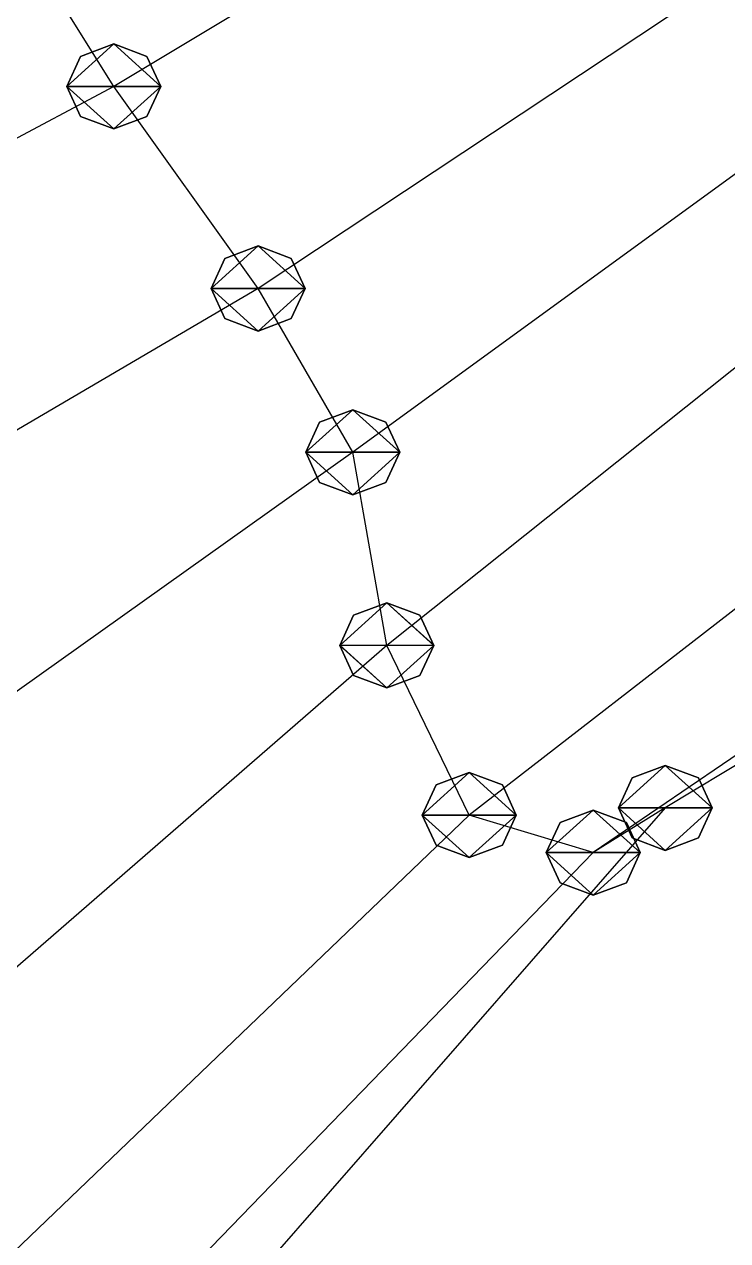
# Model space of a CAD drawing. Header units: metres. Extents: x -74 to 76, y -49 to 49.
# Drawn here: x -33.84 to -18.86, y -27.92 to -2.01 of the extents above; entities that cross this region are included whole.
import ezdxf

# ---------------------------------------------------------------- set-up
doc = ezdxf.new("R2010")
doc.units = ezdxf.units.M

msp = doc.modelspace()

# ---------------------------------------------------------------- linework, layer by layer
for p, q in [((-20.14716, 3.7470703, -203.19261), (-31.932705, -3.3358002, -206.95528)), ((-31.932705, -3.3358002, -206.95528), (-34.99714, 1.5892906, -204.50728)), ((-17.577444, -0.1554985, -204.3168), (-28.858912, -7.640682, -209.00302)), ((-31.932705, -2.4300647, -207.37912), (-32.639812, -2.6953485, -207.25497)), ((-31.932705, -2.4300647, -207.37912), (-32.639812, -2.6953485, -207.25497)), ((-31.932705, -2.4300647, -207.37912), (-32.639812, -2.6953485, -207.25497)), ((-31.932705, -2.4300647, -207.37912), (-32.639812, -2.6953485, -207.25497)), ((-31.225597, -2.6953485, -207.25497), (-31.932705, -2.4300647, -207.37912)), ((-31.225597, -2.6953485, -207.25497), (-31.932705, -2.4300647, -207.37912)), ((-31.225597, -2.6953485, -207.25497), (-31.932705, -2.4300647, -207.37912)), ((-31.225597, -2.6953485, -207.25497), (-31.932705, -2.4300647, -207.37912)), ((-32.639812, -2.6953485, -207.25497), (-32.932705, -3.3358002, -206.95528)), ((-32.639812, -2.6953485, -207.25497), (-32.932705, -3.3358002, -206.95528)), ((-32.639812, -2.6953485, -207.25497), (-32.932705, -3.3358002, -206.95528)), ((-32.639812, -2.6953485, -207.25497), (-32.932705, -3.3358002, -206.95528)), ((-30.932705, -3.3358002, -206.95528), (-31.225597, -2.6953485, -207.25497)), ((-30.932705, -3.3358002, -206.95528), (-31.225597, -2.6953485, -207.25497)), ((-30.932705, -3.3358002, -206.95528), (-31.225597, -2.6953485, -207.25497)), ((-30.932705, -3.3358002, -206.95528), (-31.225597, -2.6953485, -207.25497)), ((-31.932705, -3.3358002, -206.95528), (-45.494617, -10.579884, -211.99796)), ((-32.932705, -3.3358002, -206.95528), (-32.639812, -3.976252, -206.65558)), ((-32.932705, -3.3358002, -206.95528), (-32.639812, -3.976252, -206.65558)), ((-32.932705, -3.3358002, -206.95528), (-32.639812, -3.976252, -206.65558)), ((-32.932705, -3.3358002, -206.95528), (-32.639812, -3.976252, -206.65558)), ((-28.858912, -7.640682, -209.00302), (-31.932705, -3.3358002, -206.95528)), ((-31.225597, -3.9762518, -206.65558), (-30.932705, -3.3358002, -206.95528)), ((-31.225597, -3.9762518, -206.65558), (-30.932705, -3.3358002, -206.95528)), ((-31.225597, -3.9762518, -206.65558), (-30.932705, -3.3358002, -206.95528)), ((-31.225597, -3.9762518, -206.65558), (-30.932705, -3.3358002, -206.95528)), ((-16.246338, -3.4130707, -203.4925), (-26.844032, -11.130295, -209.82329)), ((-32.639812, -3.976252, -206.65558), (-31.932705, -4.2415357, -206.53143)), ((-32.639812, -3.976252, -206.65558), (-31.932705, -4.2415357, -206.53143)), ((-32.639812, -3.976252, -206.65558), (-31.932705, -4.2415357, -206.53143)), ((-32.639812, -3.976252, -206.65558), (-31.932705, -4.2415357, -206.53143)), ((-31.932705, -4.2415357, -206.53143), (-31.225597, -3.9762518, -206.65558)), ((-31.932705, -4.2415357, -206.53143), (-31.225597, -3.9762518, -206.65558)), ((-31.932705, -4.2415357, -206.53143), (-31.225597, -3.9762518, -206.65558)), ((-31.932705, -4.2415357, -206.53143), (-31.225597, -3.9762518, -206.65558)), ((-28.858912, -6.7349467, -209.42686), (-29.56602, -7.0002303, -209.30272)), ((-28.858912, -6.7349467, -209.42686), (-29.56602, -7.0002303, -209.30272)), ((-28.858912, -6.7349467, -209.42686), (-29.56602, -7.0002303, -209.30272)), ((-28.858912, -6.7349467, -209.42686), (-29.56602, -7.0002303, -209.30272)), ((-28.151804, -7.0002303, -209.30272), (-28.858912, -6.7349467, -209.42686)), ((-28.151804, -7.0002303, -209.30272), (-28.858912, -6.7349467, -209.42686)), ((-28.151804, -7.0002303, -209.30272), (-28.858912, -6.7349467, -209.42686)), ((-28.151804, -7.0002303, -209.30272), (-28.858912, -6.7349467, -209.42686)), ((-29.56602, -7.0002303, -209.30272), (-29.858912, -7.640682, -209.00302)), ((-29.56602, -7.0002303, -209.30272), (-29.858912, -7.640682, -209.00302)), ((-29.56602, -7.0002303, -209.30272), (-29.858912, -7.640682, -209.00302)), ((-29.56602, -7.0002303, -209.30272), (-29.858912, -7.640682, -209.00302)), ((-27.858912, -7.640682, -209.00302), (-28.151804, -7.0002303, -209.30272)), ((-27.858912, -7.640682, -209.00302), (-28.151804, -7.0002303, -209.30272)), ((-27.858912, -7.640682, -209.00302), (-28.151804, -7.0002303, -209.30272)), ((-27.858912, -7.640682, -209.00302), (-28.151804, -7.0002303, -209.30272)), ((-15.803612, -7.0167923, -204.0559), (-26.12131, -15.24155, -210.89903)), ((-28.858912, -7.640682, -209.00302), (-42.294357, -15.526211, -214.38313)), ((-29.858912, -7.640682, -209.00302), (-29.56602, -8.281134, -208.70332)), ((-29.858912, -7.640682, -209.00302), (-29.56602, -8.281134, -208.70332)), ((-29.858912, -7.640682, -209.00302), (-29.56602, -8.281134, -208.70332)), ((-29.858912, -7.640682, -209.00302), (-29.56602, -8.281134, -208.70332)), ((-26.844032, -11.130295, -209.82329), (-28.858912, -7.640682, -209.00302)), ((-28.151804, -8.281134, -208.70332), (-27.858912, -7.640682, -209.00302)), ((-28.151804, -8.281134, -208.70332), (-27.858912, -7.640682, -209.00302)), ((-28.151804, -8.281134, -208.70332), (-27.858912, -7.640682, -209.00302)), ((-28.151804, -8.281134, -208.70332), (-27.858912, -7.640682, -209.00302)), ((-29.56602, -8.281134, -208.70332), (-28.858912, -8.546418, -208.57918)), ((-29.56602, -8.281134, -208.70332), (-28.858912, -8.546418, -208.57918)), ((-29.56602, -8.281134, -208.70332), (-28.858912, -8.546418, -208.57918)), ((-29.56602, -8.281134, -208.70332), (-28.858912, -8.546418, -208.57918)), ((-28.858912, -8.546418, -208.57918), (-28.151804, -8.281134, -208.70332)), ((-28.858912, -8.546418, -208.57918), (-28.151804, -8.281134, -208.70332)), ((-28.858912, -8.546418, -208.57918), (-28.151804, -8.281134, -208.70332)), ((-28.858912, -8.546418, -208.57918), (-28.151804, -8.281134, -208.70332)), ((-26.844032, -10.22456, -210.24713), (-27.55114, -10.489843, -210.12299)), ((-26.844032, -10.22456, -210.24713), (-27.55114, -10.489843, -210.12299)), ((-26.844032, -10.22456, -210.24713), (-27.55114, -10.489843, -210.12299)), ((-26.844032, -10.22456, -210.24713), (-27.55114, -10.489843, -210.12299)), ((-26.136925, -10.489843, -210.12299), (-26.844032, -10.22456, -210.24713)), ((-26.136925, -10.489843, -210.12299), (-26.844032, -10.22456, -210.24713)), ((-26.136925, -10.489843, -210.12299), (-26.844032, -10.22456, -210.24713)), ((-26.136925, -10.489843, -210.12299), (-26.844032, -10.22456, -210.24713)), ((-13.334621, -10.300316, -205.83632), (-24.364262, -18.856197, -212.24243)), ((-27.55114, -10.489843, -210.12299), (-27.844032, -11.130295, -209.82329)), ((-27.55114, -10.489843, -210.12299), (-27.844032, -11.130295, -209.82329)), ((-27.55114, -10.489843, -210.12299), (-27.844032, -11.130295, -209.82329)), ((-27.55114, -10.489843, -210.12299), (-27.844032, -11.130295, -209.82329)), ((-25.844032, -11.130295, -209.82329), (-26.136925, -10.489843, -210.12299)), ((-25.844032, -11.130295, -209.82329), (-26.136925, -10.489843, -210.12299)), ((-25.844032, -11.130295, -209.82329), (-26.136925, -10.489843, -210.12299)), ((-25.844032, -11.130295, -209.82329), (-26.136925, -10.489843, -210.12299)), ((-7.2117844, -10.838261, -209.23897), (-20.189331, -18.704195, -213.88322)), ((-26.844032, -11.130295, -209.82329), (-39.561802, -20.1782, -216.32523)), ((-27.844032, -11.130295, -209.82329), (-27.55114, -11.770746, -209.52359)), ((-27.844032, -11.130295, -209.82329), (-27.55114, -11.770746, -209.52359)), ((-27.844032, -11.130295, -209.82329), (-27.55114, -11.770746, -209.52359)), ((-27.844032, -11.130295, -209.82329), (-27.55114, -11.770746, -209.52359)), ((-26.12131, -15.24155, -210.89903), (-26.844032, -11.130295, -209.82329)), ((-26.136925, -11.770746, -209.52359), (-25.844032, -11.130295, -209.82329)), ((-26.136925, -11.770746, -209.52359), (-25.844032, -11.130295, -209.82329)), ((-26.136925, -11.770746, -209.52359), (-25.844032, -11.130295, -209.82329)), ((-26.136925, -11.770746, -209.52359), (-25.844032, -11.130295, -209.82329)), ((-9.43961, -11.270428, -207.75362), (-21.72307, -19.657135, -213.2589)), ((-27.55114, -11.770746, -209.52359), (-26.844032, -12.036031, -209.39944)), ((-27.55114, -11.770746, -209.52359), (-26.844032, -12.036031, -209.39944)), ((-27.55114, -11.770746, -209.52359), (-26.844032, -12.036031, -209.39944)), ((-27.55114, -11.770746, -209.52359), (-26.844032, -12.036031, -209.39944)), ((-26.844032, -12.036031, -209.39944), (-26.136925, -11.770746, -209.52359)), ((-26.844032, -12.036031, -209.39944), (-26.136925, -11.770746, -209.52359)), ((-26.844032, -12.036031, -209.39944), (-26.136925, -11.770746, -209.52359)), ((-26.844032, -12.036031, -209.39944), (-26.136925, -11.770746, -209.52359)), ((-26.12131, -14.335815, -211.32288), (-26.828417, -14.601099, -211.19873)), ((-26.12131, -14.335815, -211.32288), (-26.828417, -14.601099, -211.19873)), ((-26.12131, -14.335815, -211.32288), (-26.828417, -14.601099, -211.19873)), ((-26.12131, -14.335815, -211.32288), (-26.828417, -14.601099, -211.19873)), ((-25.414202, -14.601099, -211.19873), (-26.12131, -14.335815, -211.32288)), ((-25.414202, -14.601099, -211.19873), (-26.12131, -14.335815, -211.32288)), ((-25.414202, -14.601099, -211.19873), (-26.12131, -14.335815, -211.32288)), ((-25.414202, -14.601099, -211.19873), (-26.12131, -14.335815, -211.32288)), ((-26.828417, -14.601099, -211.19873), (-27.12131, -15.24155, -210.89903)), ((-26.828417, -14.601099, -211.19873), (-27.12131, -15.24155, -210.89903)), ((-26.828417, -14.601099, -211.19873), (-27.12131, -15.24155, -210.89903)), ((-26.828417, -14.601099, -211.19873), (-27.12131, -15.24155, -210.89903)), ((-25.12131, -15.24155, -210.89903), (-25.414202, -14.601099, -211.19873)), ((-25.12131, -15.24155, -210.89903), (-25.414202, -14.601099, -211.19873)), ((-25.12131, -15.24155, -210.89903), (-25.414202, -14.601099, -211.19873)), ((-25.12131, -15.24155, -210.89903), (-25.414202, -14.601099, -211.19873)), ((-26.12131, -15.24155, -210.89903), (-37.694557, -25.308723, -218.1337)), ((-27.12131, -15.24155, -210.89903), (-26.828417, -15.882002, -210.59933)), ((-27.12131, -15.24155, -210.89903), (-26.828417, -15.882002, -210.59933)), ((-27.12131, -15.24155, -210.89903), (-26.828417, -15.882002, -210.59933)), ((-27.12131, -15.24155, -210.89903), (-26.828417, -15.882002, -210.59933)), ((-24.364262, -18.856197, -212.24243), (-26.12131, -15.24155, -210.89903)), ((-25.414202, -15.882002, -210.59933), (-25.12131, -15.24155, -210.89903)), ((-25.414202, -15.882002, -210.59933), (-25.12131, -15.24155, -210.89903)), ((-25.414202, -15.882002, -210.59933), (-25.12131, -15.24155, -210.89903)), ((-25.414202, -15.882002, -210.59933), (-25.12131, -15.24155, -210.89903)), ((-26.828417, -15.882002, -210.59933), (-26.12131, -16.147285, -210.47519)), ((-26.828417, -15.882002, -210.59933), (-26.12131, -16.147285, -210.47519)), ((-26.828417, -15.882002, -210.59933), (-26.12131, -16.147285, -210.47519)), ((-26.828417, -15.882002, -210.59933), (-26.12131, -16.147285, -210.47519)), ((-26.12131, -16.147285, -210.47519), (-25.414202, -15.882002, -210.59933)), ((-26.12131, -16.147285, -210.47519), (-25.414202, -15.882002, -210.59933)), ((-26.12131, -16.147285, -210.47519), (-25.414202, -15.882002, -210.59933)), ((-26.12131, -16.147285, -210.47519), (-25.414202, -15.882002, -210.59933)), ((-20.189331, -17.79846, -214.30707), (-20.896439, -18.063744, -214.18292)), ((-20.189331, -17.79846, -214.30707), (-20.896439, -18.063744, -214.18292)), ((-20.189331, -17.79846, -214.30707), (-20.896439, -18.063744, -214.18292)), ((-19.482224, -18.063744, -214.18292), (-20.189331, -17.79846, -214.30707)), ((-19.482224, -18.063744, -214.18292), (-20.189331, -17.79846, -214.30707)), ((-19.482224, -18.063744, -214.18292), (-20.189331, -17.79846, -214.30707)), ((-24.364262, -17.950462, -212.66628), (-25.07137, -18.215746, -212.54213)), ((-24.364262, -17.950462, -212.66628), (-25.07137, -18.215746, -212.54213)), ((-24.364262, -17.950462, -212.66628), (-25.07137, -18.215746, -212.54213)), ((-24.364262, -17.950462, -212.66628), (-25.07137, -18.215746, -212.54213)), ((-23.657154, -18.215746, -212.54213), (-24.364262, -17.950462, -212.66628)), ((-23.657154, -18.215746, -212.54213), (-24.364262, -17.950462, -212.66628)), ((-23.657154, -18.215746, -212.54213), (-24.364262, -17.950462, -212.66628)), ((-23.657154, -18.215746, -212.54213), (-24.364262, -17.950462, -212.66628)), ((-20.896439, -18.063744, -214.18292), (-21.189331, -18.704195, -213.88322)), ((-20.896439, -18.063744, -214.18292), (-21.189331, -18.704195, -213.88322)), ((-20.896439, -18.063744, -214.18292), (-21.189331, -18.704195, -213.88322)), ((-19.189331, -18.704195, -213.88322), (-19.482224, -18.063744, -214.18292)), ((-19.189331, -18.704195, -213.88322), (-19.482224, -18.063744, -214.18292)), ((-19.189331, -18.704195, -213.88322), (-19.482224, -18.063744, -214.18292)), ((-25.07137, -18.215746, -212.54213), (-25.364262, -18.856197, -212.24243)), ((-25.07137, -18.215746, -212.54213), (-25.364262, -18.856197, -212.24243)), ((-25.07137, -18.215746, -212.54213), (-25.364262, -18.856197, -212.24243)), ((-25.07137, -18.215746, -212.54213), (-25.364262, -18.856197, -212.24243)), ((-23.364262, -18.856197, -212.24243), (-23.657154, -18.215746, -212.54213)), ((-23.364262, -18.856197, -212.24243), (-23.657154, -18.215746, -212.54213)), ((-23.364262, -18.856197, -212.24243), (-23.657154, -18.215746, -212.54213)), ((-23.364262, -18.856197, -212.24243), (-23.657154, -18.215746, -212.54213)), ((-24.364262, -18.856197, -212.24243), (-35.64934, -29.684515, -219.69254)), ((-20.189331, -18.704195, -213.88322), (-32.283142, -32.541218, -220.6692)), ((-25.364262, -18.856197, -212.24243), (-25.07137, -19.496649, -211.94273)), ((-25.364262, -18.856197, -212.24243), (-25.07137, -19.496649, -211.94273)), ((-25.364262, -18.856197, -212.24243), (-25.07137, -19.496649, -211.94273)), ((-25.364262, -18.856197, -212.24243), (-25.07137, -19.496649, -211.94273)), ((-21.72307, -19.657135, -213.2589), (-24.364262, -18.856197, -212.24243)), ((-23.657154, -19.496649, -211.94273), (-23.364262, -18.856197, -212.24243)), ((-23.657154, -19.496649, -211.94273), (-23.364262, -18.856197, -212.24243)), ((-23.657154, -19.496649, -211.94273), (-23.364262, -18.856197, -212.24243)), ((-23.657154, -19.496649, -211.94273), (-23.364262, -18.856197, -212.24243)), ((-21.72307, -18.7514, -213.68274), (-22.430178, -19.016684, -213.5586)), ((-21.72307, -18.7514, -213.68274), (-22.430178, -19.016684, -213.5586)), ((-21.72307, -18.7514, -213.68274), (-22.430178, -19.016684, -213.5586)), ((-21.72307, -18.7514, -213.68274), (-22.430178, -19.016684, -213.5586)), ((-20.189331, -18.704195, -213.88322), (-21.72307, -19.657135, -213.2589)), ((-21.015963, -19.016684, -213.5586), (-21.72307, -18.7514, -213.68274)), ((-21.015963, -19.016684, -213.5586), (-21.72307, -18.7514, -213.68274)), ((-21.015963, -19.016684, -213.5586), (-21.72307, -18.7514, -213.68274)), ((-21.015963, -19.016684, -213.5586), (-21.72307, -18.7514, -213.68274)), ((-21.189331, -18.704195, -213.88322), (-20.896439, -19.344646, -213.58353)), ((-21.189331, -18.704195, -213.88322), (-20.896439, -19.344646, -213.58353)), ((-21.189331, -18.704195, -213.88322), (-20.896439, -19.344646, -213.58353)), ((-19.482224, -19.344646, -213.58353), (-19.189331, -18.704195, -213.88322)), ((-19.482224, -19.344646, -213.58353), (-19.189331, -18.704195, -213.88322)), ((-19.482224, -19.344646, -213.58353), (-19.189331, -18.704195, -213.88322)), ((-22.430178, -19.016684, -213.5586), (-22.72307, -19.657135, -213.2589)), ((-22.430178, -19.016684, -213.5586), (-22.72307, -19.657135, -213.2589)), ((-22.430178, -19.016684, -213.5586), (-22.72307, -19.657135, -213.2589)), ((-22.430178, -19.016684, -213.5586), (-22.72307, -19.657135, -213.2589)), ((-20.72307, -19.657135, -213.2589), (-21.015963, -19.016684, -213.5586)), ((-20.72307, -19.657135, -213.2589), (-21.015963, -19.016684, -213.5586)), ((-20.72307, -19.657135, -213.2589), (-21.015963, -19.016684, -213.5586)), ((-20.72307, -19.657135, -213.2589), (-21.015963, -19.016684, -213.5586)), ((-20.896439, -19.344646, -213.58353), (-20.189331, -19.60993, -213.45938)), ((-20.896439, -19.344646, -213.58353), (-20.189331, -19.60993, -213.45938)), ((-20.896439, -19.344646, -213.58353), (-20.189331, -19.60993, -213.45938)), ((-20.189331, -19.60993, -213.45938), (-19.482224, -19.344646, -213.58353)), ((-20.189331, -19.60993, -213.45938), (-19.482224, -19.344646, -213.58353)), ((-20.189331, -19.60993, -213.45938), (-19.482224, -19.344646, -213.58353)), ((-21.72307, -19.657135, -213.2589), (-33.554573, -31.873549, -220.49014)), ((-25.07137, -19.496649, -211.94273), (-24.364262, -19.761932, -211.81859)), ((-25.07137, -19.496649, -211.94273), (-24.364262, -19.761932, -211.81859)), ((-25.07137, -19.496649, -211.94273), (-24.364262, -19.761932, -211.81859)), ((-25.07137, -19.496649, -211.94273), (-24.364262, -19.761932, -211.81859)), ((-24.364262, -19.761932, -211.81859), (-23.657154, -19.496649, -211.94273)), ((-24.364262, -19.761932, -211.81859), (-23.657154, -19.496649, -211.94273)), ((-24.364262, -19.761932, -211.81859), (-23.657154, -19.496649, -211.94273)), ((-24.364262, -19.761932, -211.81859), (-23.657154, -19.496649, -211.94273)), ((-22.72307, -19.657135, -213.2589), (-22.430178, -20.297586, -212.9592)), ((-22.72307, -19.657135, -213.2589), (-22.430178, -20.297586, -212.9592)), ((-22.72307, -19.657135, -213.2589), (-22.430178, -20.297586, -212.9592)), ((-22.72307, -19.657135, -213.2589), (-22.430178, -20.297586, -212.9592)), ((-21.015963, -20.297586, -212.9592), (-20.72307, -19.657135, -213.2589)), ((-21.015963, -20.297586, -212.9592), (-20.72307, -19.657135, -213.2589)), ((-21.015963, -20.297586, -212.9592), (-20.72307, -19.657135, -213.2589)), ((-21.015963, -20.297586, -212.9592), (-20.72307, -19.657135, -213.2589)), ((-22.430178, -20.297586, -212.9592), (-21.72307, -20.56287, -212.83505)), ((-22.430178, -20.297586, -212.9592), (-21.72307, -20.56287, -212.83505)), ((-22.430178, -20.297586, -212.9592), (-21.72307, -20.56287, -212.83505)), ((-22.430178, -20.297586, -212.9592), (-21.72307, -20.56287, -212.83505)), ((-21.72307, -20.56287, -212.83505), (-21.015963, -20.297586, -212.9592)), ((-21.72307, -20.56287, -212.83505), (-21.015963, -20.297586, -212.9592)), ((-21.72307, -20.56287, -212.83505), (-21.015963, -20.297586, -212.9592)), ((-21.72307, -20.56287, -212.83505), (-21.015963, -20.297586, -212.9592))]:
    msp.add_line(p, q)
for points in [[(-32.932705, -3.3358002, -206.95528), (-32.639812, -2.6953485, -207.25497), (-31.932705, -2.4300647, -207.37912), (-31.932606, -2.4299648, -207.37901)], [(-32.932705, -3.3358002, -206.95528), (-32.639812, -2.6953485, -207.25497), (-31.932705, -2.4300647, -207.37912), (-31.932606, -2.4299648, -207.37901)], [(-32.932705, -3.3358002, -206.95528), (-32.639812, -2.6953485, -207.25497), (-31.932705, -2.4300647, -207.37912), (-31.932606, -2.4299648, -207.37901)], [(-32.932705, -3.3358002, -206.95528), (-32.639812, -2.6953485, -207.25497), (-31.932705, -2.4300647, -207.37912), (-31.932606, -2.4299648, -207.37901)], [(-32.932705, -3.3358002, -206.95528), (-31.932705, -2.4300647, -207.37912), (-30.932705, -3.3358002, -206.95528), (-30.932606, -3.3357003, -206.95517)], [(-32.932705, -3.3358002, -206.95528), (-31.932705, -2.4300647, -207.37912), (-30.932705, -3.3358002, -206.95528), (-30.932606, -3.3357003, -206.95517)], [(-32.932705, -3.3358002, -206.95528), (-31.932705, -2.4300647, -207.37912), (-30.932705, -3.3358002, -206.95528), (-30.932606, -3.3357003, -206.95517)], [(-32.932705, -3.3358002, -206.95528), (-31.932705, -2.4300647, -207.37912), (-30.932705, -3.3358002, -206.95528), (-30.932606, -3.3357003, -206.95517)], [(-31.932705, -2.4300647, -207.37912), (-31.225597, -2.6953485, -207.25497), (-30.932705, -3.3358002, -206.95528), (-30.932606, -3.3357003, -206.95517)], [(-31.932705, -2.4300647, -207.37912), (-31.225597, -2.6953485, -207.25497), (-30.932705, -3.3358002, -206.95528), (-30.932606, -3.3357003, -206.95517)], [(-31.932705, -2.4300647, -207.37912), (-31.225597, -2.6953485, -207.25497), (-30.932705, -3.3358002, -206.95528), (-30.932606, -3.3357003, -206.95517)], [(-31.932705, -2.4300647, -207.37912), (-31.225597, -2.6953485, -207.25497), (-30.932705, -3.3358002, -206.95528), (-30.932606, -3.3357003, -206.95517)], [(-31.932705, -4.2415357, -206.53143), (-32.639812, -3.976252, -206.65558), (-32.932705, -3.3358002, -206.95528), (-32.932606, -3.3357003, -206.95517)], [(-30.932705, -3.3358002, -206.95528), (-31.932705, -4.2415357, -206.53143), (-32.932705, -3.3358002, -206.95528), (-32.932606, -3.3357003, -206.95517)], [(-31.932705, -4.2415357, -206.53143), (-32.639812, -3.976252, -206.65558), (-32.932705, -3.3358002, -206.95528), (-32.932606, -3.3357003, -206.95517)], [(-30.932705, -3.3358002, -206.95528), (-31.932705, -4.2415357, -206.53143), (-32.932705, -3.3358002, -206.95528), (-32.932606, -3.3357003, -206.95517)], [(-31.932705, -4.2415357, -206.53143), (-32.639812, -3.976252, -206.65558), (-32.932705, -3.3358002, -206.95528), (-32.932606, -3.3357003, -206.95517)], [(-30.932705, -3.3358002, -206.95528), (-31.932705, -4.2415357, -206.53143), (-32.932705, -3.3358002, -206.95528), (-32.932606, -3.3357003, -206.95517)], [(-31.932705, -4.2415357, -206.53143), (-32.639812, -3.976252, -206.65558), (-32.932705, -3.3358002, -206.95528), (-32.932606, -3.3357003, -206.95517)], [(-30.932705, -3.3358002, -206.95528), (-31.932705, -4.2415357, -206.53143), (-32.932705, -3.3358002, -206.95528), (-32.932606, -3.3357003, -206.95517)], [(-30.932705, -3.3358002, -206.95528), (-31.225597, -3.9762518, -206.65558), (-31.932705, -4.2415357, -206.53143), (-31.932606, -4.2414355, -206.53133)], [(-30.932705, -3.3358002, -206.95528), (-31.225597, -3.9762518, -206.65558), (-31.932705, -4.2415357, -206.53143), (-31.932606, -4.2414355, -206.53133)], [(-30.932705, -3.3358002, -206.95528), (-31.225597, -3.9762518, -206.65558), (-31.932705, -4.2415357, -206.53143), (-31.932606, -4.2414355, -206.53133)], [(-30.932705, -3.3358002, -206.95528), (-31.225597, -3.9762518, -206.65558), (-31.932705, -4.2415357, -206.53143), (-31.932606, -4.2414355, -206.53133)], [(-29.858912, -7.640682, -209.00302), (-29.56602, -7.0002303, -209.30272), (-28.858912, -6.7349467, -209.42686), (-28.858812, -6.7348466, -209.42676)], [(-29.858912, -7.640682, -209.00302), (-29.56602, -7.0002303, -209.30272), (-28.858912, -6.7349467, -209.42686), (-28.858812, -6.7348466, -209.42676)], [(-29.858912, -7.640682, -209.00302), (-29.56602, -7.0002303, -209.30272), (-28.858912, -6.7349467, -209.42686), (-28.858812, -6.7348466, -209.42676)], [(-29.858912, -7.640682, -209.00302), (-29.56602, -7.0002303, -209.30272), (-28.858912, -6.7349467, -209.42686), (-28.858812, -6.7348466, -209.42676)], [(-29.858912, -7.640682, -209.00302), (-28.858912, -6.7349467, -209.42686), (-27.858912, -7.640682, -209.00302), (-27.858812, -7.640582, -209.00291)], [(-29.858912, -7.640682, -209.00302), (-28.858912, -6.7349467, -209.42686), (-27.858912, -7.640682, -209.00302), (-27.858812, -7.640582, -209.00291)], [(-29.858912, -7.640682, -209.00302), (-28.858912, -6.7349467, -209.42686), (-27.858912, -7.640682, -209.00302), (-27.858812, -7.640582, -209.00291)], [(-29.858912, -7.640682, -209.00302), (-28.858912, -6.7349467, -209.42686), (-27.858912, -7.640682, -209.00302), (-27.858812, -7.640582, -209.00291)], [(-28.858912, -6.7349467, -209.42686), (-28.151804, -7.0002303, -209.30272), (-27.858912, -7.640682, -209.00302), (-27.858812, -7.640582, -209.00291)], [(-28.858912, -6.7349467, -209.42686), (-28.151804, -7.0002303, -209.30272), (-27.858912, -7.640682, -209.00302), (-27.858812, -7.640582, -209.00291)], [(-28.858912, -6.7349467, -209.42686), (-28.151804, -7.0002303, -209.30272), (-27.858912, -7.640682, -209.00302), (-27.858812, -7.640582, -209.00291)], [(-28.858912, -6.7349467, -209.42686), (-28.151804, -7.0002303, -209.30272), (-27.858912, -7.640682, -209.00302), (-27.858812, -7.640582, -209.00291)], [(-28.858912, -8.546418, -208.57918), (-29.56602, -8.281134, -208.70332), (-29.858912, -7.640682, -209.00302), (-29.858812, -7.640582, -209.00291)], [(-27.858912, -7.640682, -209.00302), (-28.858912, -8.546418, -208.57918), (-29.858912, -7.640682, -209.00302), (-29.858812, -7.640582, -209.00291)], [(-28.858912, -8.546418, -208.57918), (-29.56602, -8.281134, -208.70332), (-29.858912, -7.640682, -209.00302), (-29.858812, -7.640582, -209.00291)], [(-27.858912, -7.640682, -209.00302), (-28.858912, -8.546418, -208.57918), (-29.858912, -7.640682, -209.00302), (-29.858812, -7.640582, -209.00291)], [(-28.858912, -8.546418, -208.57918), (-29.56602, -8.281134, -208.70332), (-29.858912, -7.640682, -209.00302), (-29.858812, -7.640582, -209.00291)], [(-27.858912, -7.640682, -209.00302), (-28.858912, -8.546418, -208.57918), (-29.858912, -7.640682, -209.00302), (-29.858812, -7.640582, -209.00291)], [(-28.858912, -8.546418, -208.57918), (-29.56602, -8.281134, -208.70332), (-29.858912, -7.640682, -209.00302), (-29.858812, -7.640582, -209.00291)], [(-27.858912, -7.640682, -209.00302), (-28.858912, -8.546418, -208.57918), (-29.858912, -7.640682, -209.00302), (-29.858812, -7.640582, -209.00291)], [(-27.858912, -7.640682, -209.00302), (-28.151804, -8.281134, -208.70332), (-28.858912, -8.546418, -208.57918), (-28.858812, -8.546318, -208.57907)], [(-27.858912, -7.640682, -209.00302), (-28.151804, -8.281134, -208.70332), (-28.858912, -8.546418, -208.57918), (-28.858812, -8.546318, -208.57907)], [(-27.858912, -7.640682, -209.00302), (-28.151804, -8.281134, -208.70332), (-28.858912, -8.546418, -208.57918), (-28.858812, -8.546318, -208.57907)], [(-27.858912, -7.640682, -209.00302), (-28.151804, -8.281134, -208.70332), (-28.858912, -8.546418, -208.57918), (-28.858812, -8.546318, -208.57907)], [(-27.844032, -11.130295, -209.82329), (-27.55114, -10.489843, -210.12299), (-26.844032, -10.22456, -210.24713), (-26.843933, -10.22446, -210.24702)], [(-27.844032, -11.130295, -209.82329), (-27.55114, -10.489843, -210.12299), (-26.844032, -10.22456, -210.24713), (-26.843933, -10.22446, -210.24702)], [(-27.844032, -11.130295, -209.82329), (-27.55114, -10.489843, -210.12299), (-26.844032, -10.22456, -210.24713), (-26.843933, -10.22446, -210.24702)], [(-27.844032, -11.130295, -209.82329), (-27.55114, -10.489843, -210.12299), (-26.844032, -10.22456, -210.24713), (-26.843933, -10.22446, -210.24702)], [(-27.844032, -11.130295, -209.82329), (-26.844032, -10.22456, -210.24713), (-25.844032, -11.130295, -209.82329), (-25.843933, -11.130195, -209.82318)], [(-27.844032, -11.130295, -209.82329), (-26.844032, -10.22456, -210.24713), (-25.844032, -11.130295, -209.82329), (-25.843933, -11.130195, -209.82318)], [(-27.844032, -11.130295, -209.82329), (-26.844032, -10.22456, -210.24713), (-25.844032, -11.130295, -209.82329), (-25.843933, -11.130195, -209.82318)], [(-27.844032, -11.130295, -209.82329), (-26.844032, -10.22456, -210.24713), (-25.844032, -11.130295, -209.82329), (-25.843933, -11.130195, -209.82318)], [(-26.844032, -10.22456, -210.24713), (-26.136925, -10.489843, -210.12299), (-25.844032, -11.130295, -209.82329), (-25.843933, -11.130195, -209.82318)], [(-26.844032, -10.22456, -210.24713), (-26.136925, -10.489843, -210.12299), (-25.844032, -11.130295, -209.82329), (-25.843933, -11.130195, -209.82318)], [(-26.844032, -10.22456, -210.24713), (-26.136925, -10.489843, -210.12299), (-25.844032, -11.130295, -209.82329), (-25.843933, -11.130195, -209.82318)], [(-26.844032, -10.22456, -210.24713), (-26.136925, -10.489843, -210.12299), (-25.844032, -11.130295, -209.82329), (-25.843933, -11.130195, -209.82318)], [(-26.844032, -12.036031, -209.39944), (-27.55114, -11.770746, -209.52359), (-27.844032, -11.130295, -209.82329), (-27.843933, -11.130195, -209.82318)], [(-25.844032, -11.130295, -209.82329), (-26.844032, -12.036031, -209.39944), (-27.844032, -11.130295, -209.82329), (-27.843933, -11.130195, -209.82318)], [(-26.844032, -12.036031, -209.39944), (-27.55114, -11.770746, -209.52359), (-27.844032, -11.130295, -209.82329), (-27.843933, -11.130195, -209.82318)], [(-25.844032, -11.130295, -209.82329), (-26.844032, -12.036031, -209.39944), (-27.844032, -11.130295, -209.82329), (-27.843933, -11.130195, -209.82318)], [(-26.844032, -12.036031, -209.39944), (-27.55114, -11.770746, -209.52359), (-27.844032, -11.130295, -209.82329), (-27.843933, -11.130195, -209.82318)], [(-25.844032, -11.130295, -209.82329), (-26.844032, -12.036031, -209.39944), (-27.844032, -11.130295, -209.82329), (-27.843933, -11.130195, -209.82318)], [(-26.844032, -12.036031, -209.39944), (-27.55114, -11.770746, -209.52359), (-27.844032, -11.130295, -209.82329), (-27.843933, -11.130195, -209.82318)], [(-25.844032, -11.130295, -209.82329), (-26.844032, -12.036031, -209.39944), (-27.844032, -11.130295, -209.82329), (-27.843933, -11.130195, -209.82318)], [(-25.844032, -11.130295, -209.82329), (-26.136925, -11.770746, -209.52359), (-26.844032, -12.036031, -209.39944), (-26.843933, -12.035931, -209.39934)], [(-25.844032, -11.130295, -209.82329), (-26.136925, -11.770746, -209.52359), (-26.844032, -12.036031, -209.39944), (-26.843933, -12.035931, -209.39934)], [(-25.844032, -11.130295, -209.82329), (-26.136925, -11.770746, -209.52359), (-26.844032, -12.036031, -209.39944), (-26.843933, -12.035931, -209.39934)], [(-25.844032, -11.130295, -209.82329), (-26.136925, -11.770746, -209.52359), (-26.844032, -12.036031, -209.39944), (-26.843933, -12.035931, -209.39934)], [(-27.12131, -15.24155, -210.89903), (-26.828417, -14.601099, -211.19873), (-26.12131, -14.335815, -211.32288), (-26.12121, -14.335715, -211.32277)], [(-27.12131, -15.24155, -210.89903), (-26.828417, -14.601099, -211.19873), (-26.12131, -14.335815, -211.32288), (-26.12121, -14.335715, -211.32277)], [(-27.12131, -15.24155, -210.89903), (-26.828417, -14.601099, -211.19873), (-26.12131, -14.335815, -211.32288), (-26.12121, -14.335715, -211.32277)], [(-27.12131, -15.24155, -210.89903), (-26.828417, -14.601099, -211.19873), (-26.12131, -14.335815, -211.32288), (-26.12121, -14.335715, -211.32277)], [(-27.12131, -15.24155, -210.89903), (-26.12131, -14.335815, -211.32288), (-25.12131, -15.24155, -210.89903), (-25.12121, -15.24145, -210.89893)], [(-27.12131, -15.24155, -210.89903), (-26.12131, -14.335815, -211.32288), (-25.12131, -15.24155, -210.89903), (-25.12121, -15.24145, -210.89893)], [(-27.12131, -15.24155, -210.89903), (-26.12131, -14.335815, -211.32288), (-25.12131, -15.24155, -210.89903), (-25.12121, -15.24145, -210.89893)], [(-27.12131, -15.24155, -210.89903), (-26.12131, -14.335815, -211.32288), (-25.12131, -15.24155, -210.89903), (-25.12121, -15.24145, -210.89893)], [(-26.12131, -14.335815, -211.32288), (-25.414202, -14.601099, -211.19873), (-25.12131, -15.24155, -210.89903), (-25.12121, -15.24145, -210.89893)], [(-26.12131, -14.335815, -211.32288), (-25.414202, -14.601099, -211.19873), (-25.12131, -15.24155, -210.89903), (-25.12121, -15.24145, -210.89893)], [(-26.12131, -14.335815, -211.32288), (-25.414202, -14.601099, -211.19873), (-25.12131, -15.24155, -210.89903), (-25.12121, -15.24145, -210.89893)], [(-26.12131, -14.335815, -211.32288), (-25.414202, -14.601099, -211.19873), (-25.12131, -15.24155, -210.89903), (-25.12121, -15.24145, -210.89893)], [(-26.12131, -16.147285, -210.47519), (-26.828417, -15.882002, -210.59933), (-27.12131, -15.24155, -210.89903), (-27.12121, -15.24145, -210.89893)], [(-25.12131, -15.24155, -210.89903), (-26.12131, -16.147285, -210.47519), (-27.12131, -15.24155, -210.89903), (-27.12121, -15.24145, -210.89893)], [(-26.12131, -16.147285, -210.47519), (-26.828417, -15.882002, -210.59933), (-27.12131, -15.24155, -210.89903), (-27.12121, -15.24145, -210.89893)], [(-25.12131, -15.24155, -210.89903), (-26.12131, -16.147285, -210.47519), (-27.12131, -15.24155, -210.89903), (-27.12121, -15.24145, -210.89893)], [(-26.12131, -16.147285, -210.47519), (-26.828417, -15.882002, -210.59933), (-27.12131, -15.24155, -210.89903), (-27.12121, -15.24145, -210.89893)], [(-25.12131, -15.24155, -210.89903), (-26.12131, -16.147285, -210.47519), (-27.12131, -15.24155, -210.89903), (-27.12121, -15.24145, -210.89893)], [(-26.12131, -16.147285, -210.47519), (-26.828417, -15.882002, -210.59933), (-27.12131, -15.24155, -210.89903), (-27.12121, -15.24145, -210.89893)], [(-25.12131, -15.24155, -210.89903), (-26.12131, -16.147285, -210.47519), (-27.12131, -15.24155, -210.89903), (-27.12121, -15.24145, -210.89893)], [(-25.12131, -15.24155, -210.89903), (-25.414202, -15.882002, -210.59933), (-26.12131, -16.147285, -210.47519), (-26.12121, -16.147186, -210.47508)], [(-25.12131, -15.24155, -210.89903), (-25.414202, -15.882002, -210.59933), (-26.12131, -16.147285, -210.47519), (-26.12121, -16.147186, -210.47508)], [(-25.12131, -15.24155, -210.89903), (-25.414202, -15.882002, -210.59933), (-26.12131, -16.147285, -210.47519), (-26.12121, -16.147186, -210.47508)], [(-25.12131, -15.24155, -210.89903), (-25.414202, -15.882002, -210.59933), (-26.12131, -16.147285, -210.47519), (-26.12121, -16.147186, -210.47508)], [(-21.189331, -18.704195, -213.88322), (-20.896439, -18.063744, -214.18292), (-20.189331, -17.79846, -214.30707), (-20.189232, -17.79836, -214.30696)], [(-21.189331, -18.704195, -213.88322), (-20.896439, -18.063744, -214.18292), (-20.189331, -17.79846, -214.30707), (-20.189232, -17.79836, -214.30696)], [(-21.189331, -18.704195, -213.88322), (-20.896439, -18.063744, -214.18292), (-20.189331, -17.79846, -214.30707), (-20.189232, -17.79836, -214.30696)], [(-21.189331, -18.704195, -213.88322), (-20.189331, -17.79846, -214.30707), (-19.189331, -18.704195, -213.88322), (-19.189232, -18.704096, -213.88312)], [(-21.189331, -18.704195, -213.88322), (-20.189331, -17.79846, -214.30707), (-19.189331, -18.704195, -213.88322), (-19.189232, -18.704096, -213.88312)], [(-21.189331, -18.704195, -213.88322), (-20.189331, -17.79846, -214.30707), (-19.189331, -18.704195, -213.88322), (-19.189232, -18.704096, -213.88312)], [(-20.189331, -17.79846, -214.30707), (-19.482224, -18.063744, -214.18292), (-19.189331, -18.704195, -213.88322), (-19.189232, -18.704096, -213.88312)], [(-20.189331, -17.79846, -214.30707), (-19.482224, -18.063744, -214.18292), (-19.189331, -18.704195, -213.88322), (-19.189232, -18.704096, -213.88312)], [(-20.189331, -17.79846, -214.30707), (-19.482224, -18.063744, -214.18292), (-19.189331, -18.704195, -213.88322), (-19.189232, -18.704096, -213.88312)], [(-25.364262, -18.856197, -212.24243), (-25.07137, -18.215746, -212.54213), (-24.364262, -17.950462, -212.66628), (-24.364162, -17.950363, -212.66617)], [(-25.364262, -18.856197, -212.24243), (-25.07137, -18.215746, -212.54213), (-24.364262, -17.950462, -212.66628), (-24.364162, -17.950363, -212.66617)], [(-25.364262, -18.856197, -212.24243), (-25.07137, -18.215746, -212.54213), (-24.364262, -17.950462, -212.66628), (-24.364162, -17.950363, -212.66617)], [(-25.364262, -18.856197, -212.24243), (-25.07137, -18.215746, -212.54213), (-24.364262, -17.950462, -212.66628), (-24.364162, -17.950363, -212.66617)], [(-25.364262, -18.856197, -212.24243), (-24.364262, -17.950462, -212.66628), (-23.364262, -18.856197, -212.24243), (-23.364162, -18.856098, -212.24232)], [(-25.364262, -18.856197, -212.24243), (-24.364262, -17.950462, -212.66628), (-23.364262, -18.856197, -212.24243), (-23.364162, -18.856098, -212.24232)], [(-25.364262, -18.856197, -212.24243), (-24.364262, -17.950462, -212.66628), (-23.364262, -18.856197, -212.24243), (-23.364162, -18.856098, -212.24232)], [(-25.364262, -18.856197, -212.24243), (-24.364262, -17.950462, -212.66628), (-23.364262, -18.856197, -212.24243), (-23.364162, -18.856098, -212.24232)], [(-24.364262, -17.950462, -212.66628), (-23.657154, -18.215746, -212.54213), (-23.364262, -18.856197, -212.24243), (-23.364162, -18.856098, -212.24232)], [(-24.364262, -17.950462, -212.66628), (-23.657154, -18.215746, -212.54213), (-23.364262, -18.856197, -212.24243), (-23.364162, -18.856098, -212.24232)], [(-24.364262, -17.950462, -212.66628), (-23.657154, -18.215746, -212.54213), (-23.364262, -18.856197, -212.24243), (-23.364162, -18.856098, -212.24232)], [(-24.364262, -17.950462, -212.66628), (-23.657154, -18.215746, -212.54213), (-23.364262, -18.856197, -212.24243), (-23.364162, -18.856098, -212.24232)], [(-24.364262, -19.761932, -211.81859), (-25.07137, -19.496649, -211.94273), (-25.364262, -18.856197, -212.24243), (-25.364162, -18.856098, -212.24232)], [(-23.364262, -18.856197, -212.24243), (-24.364262, -19.761932, -211.81859), (-25.364262, -18.856197, -212.24243), (-25.364162, -18.856098, -212.24232)], [(-24.364262, -19.761932, -211.81859), (-25.07137, -19.496649, -211.94273), (-25.364262, -18.856197, -212.24243), (-25.364162, -18.856098, -212.24232)], [(-23.364262, -18.856197, -212.24243), (-24.364262, -19.761932, -211.81859), (-25.364262, -18.856197, -212.24243), (-25.364162, -18.856098, -212.24232)], [(-24.364262, -19.761932, -211.81859), (-25.07137, -19.496649, -211.94273), (-25.364262, -18.856197, -212.24243), (-25.364162, -18.856098, -212.24232)], [(-23.364262, -18.856197, -212.24243), (-24.364262, -19.761932, -211.81859), (-25.364262, -18.856197, -212.24243), (-25.364162, -18.856098, -212.24232)], [(-24.364262, -19.761932, -211.81859), (-25.07137, -19.496649, -211.94273), (-25.364262, -18.856197, -212.24243), (-25.364162, -18.856098, -212.24232)], [(-23.364262, -18.856197, -212.24243), (-24.364262, -19.761932, -211.81859), (-25.364262, -18.856197, -212.24243), (-25.364162, -18.856098, -212.24232)], [(-23.364262, -18.856197, -212.24243), (-23.657154, -19.496649, -211.94273), (-24.364262, -19.761932, -211.81859), (-24.364162, -19.761833, -211.81848)], [(-23.364262, -18.856197, -212.24243), (-23.657154, -19.496649, -211.94273), (-24.364262, -19.761932, -211.81859), (-24.364162, -19.761833, -211.81848)], [(-23.364262, -18.856197, -212.24243), (-23.657154, -19.496649, -211.94273), (-24.364262, -19.761932, -211.81859), (-24.364162, -19.761833, -211.81848)], [(-23.364262, -18.856197, -212.24243), (-23.657154, -19.496649, -211.94273), (-24.364262, -19.761932, -211.81859), (-24.364162, -19.761833, -211.81848)], [(-22.72307, -19.657135, -213.2589), (-22.430178, -19.016684, -213.5586), (-21.72307, -18.7514, -213.68274), (-21.722971, -18.7513, -213.68263)], [(-22.72307, -19.657135, -213.2589), (-22.430178, -19.016684, -213.5586), (-21.72307, -18.7514, -213.68274), (-21.722971, -18.7513, -213.68263)], [(-22.72307, -19.657135, -213.2589), (-22.430178, -19.016684, -213.5586), (-21.72307, -18.7514, -213.68274), (-21.722971, -18.7513, -213.68263)], [(-22.72307, -19.657135, -213.2589), (-22.430178, -19.016684, -213.5586), (-21.72307, -18.7514, -213.68274), (-21.722971, -18.7513, -213.68263)], [(-22.72307, -19.657135, -213.2589), (-21.72307, -18.7514, -213.68274), (-20.72307, -19.657135, -213.2589), (-20.722971, -19.657036, -213.25879)], [(-22.72307, -19.657135, -213.2589), (-21.72307, -18.7514, -213.68274), (-20.72307, -19.657135, -213.2589), (-20.722971, -19.657036, -213.25879)], [(-22.72307, -19.657135, -213.2589), (-21.72307, -18.7514, -213.68274), (-20.72307, -19.657135, -213.2589), (-20.722971, -19.657036, -213.25879)], [(-22.72307, -19.657135, -213.2589), (-21.72307, -18.7514, -213.68274), (-20.72307, -19.657135, -213.2589), (-20.722971, -19.657036, -213.25879)], [(-21.72307, -18.7514, -213.68274), (-21.015963, -19.016684, -213.5586), (-20.72307, -19.657135, -213.2589), (-20.722971, -19.657036, -213.25879)], [(-21.72307, -18.7514, -213.68274), (-21.015963, -19.016684, -213.5586), (-20.72307, -19.657135, -213.2589), (-20.722971, -19.657036, -213.25879)], [(-21.72307, -18.7514, -213.68274), (-21.015963, -19.016684, -213.5586), (-20.72307, -19.657135, -213.2589), (-20.722971, -19.657036, -213.25879)], [(-21.72307, -18.7514, -213.68274), (-21.015963, -19.016684, -213.5586), (-20.72307, -19.657135, -213.2589), (-20.722971, -19.657036, -213.25879)], [(-20.189331, -19.60993, -213.45938), (-20.896439, -19.344646, -213.58353), (-21.189331, -18.704195, -213.88322), (-21.189232, -18.704096, -213.88312)], [(-19.189331, -18.704195, -213.88322), (-20.189331, -19.60993, -213.45938), (-21.189331, -18.704195, -213.88322), (-21.189232, -18.704096, -213.88312)], [(-20.189331, -19.60993, -213.45938), (-20.896439, -19.344646, -213.58353), (-21.189331, -18.704195, -213.88322), (-21.189232, -18.704096, -213.88312)], [(-19.189331, -18.704195, -213.88322), (-20.189331, -19.60993, -213.45938), (-21.189331, -18.704195, -213.88322), (-21.189232, -18.704096, -213.88312)], [(-20.189331, -19.60993, -213.45938), (-20.896439, -19.344646, -213.58353), (-21.189331, -18.704195, -213.88322), (-21.189232, -18.704096, -213.88312)], [(-19.189331, -18.704195, -213.88322), (-20.189331, -19.60993, -213.45938), (-21.189331, -18.704195, -213.88322), (-21.189232, -18.704096, -213.88312)], [(-19.189331, -18.704195, -213.88322), (-19.482224, -19.344646, -213.58353), (-20.189331, -19.60993, -213.45938), (-20.189232, -19.60983, -213.45927)], [(-19.189331, -18.704195, -213.88322), (-19.482224, -19.344646, -213.58353), (-20.189331, -19.60993, -213.45938), (-20.189232, -19.60983, -213.45927)], [(-19.189331, -18.704195, -213.88322), (-19.482224, -19.344646, -213.58353), (-20.189331, -19.60993, -213.45938), (-20.189232, -19.60983, -213.45927)], [(-21.72307, -20.56287, -212.83505), (-22.430178, -20.297586, -212.9592), (-22.72307, -19.657135, -213.2589), (-22.722971, -19.657036, -213.25879)], [(-20.72307, -19.657135, -213.2589), (-21.72307, -20.56287, -212.83505), (-22.72307, -19.657135, -213.2589), (-22.722971, -19.657036, -213.25879)], [(-21.72307, -20.56287, -212.83505), (-22.430178, -20.297586, -212.9592), (-22.72307, -19.657135, -213.2589), (-22.722971, -19.657036, -213.25879)], [(-20.72307, -19.657135, -213.2589), (-21.72307, -20.56287, -212.83505), (-22.72307, -19.657135, -213.2589), (-22.722971, -19.657036, -213.25879)], [(-21.72307, -20.56287, -212.83505), (-22.430178, -20.297586, -212.9592), (-22.72307, -19.657135, -213.2589), (-22.722971, -19.657036, -213.25879)], [(-20.72307, -19.657135, -213.2589), (-21.72307, -20.56287, -212.83505), (-22.72307, -19.657135, -213.2589), (-22.722971, -19.657036, -213.25879)], [(-21.72307, -20.56287, -212.83505), (-22.430178, -20.297586, -212.9592), (-22.72307, -19.657135, -213.2589), (-22.722971, -19.657036, -213.25879)], [(-20.72307, -19.657135, -213.2589), (-21.72307, -20.56287, -212.83505), (-22.72307, -19.657135, -213.2589), (-22.722971, -19.657036, -213.25879)], [(-20.72307, -19.657135, -213.2589), (-21.015963, -20.297586, -212.9592), (-21.72307, -20.56287, -212.83505), (-21.722971, -20.56277, -212.83495)], [(-20.72307, -19.657135, -213.2589), (-21.015963, -20.297586, -212.9592), (-21.72307, -20.56287, -212.83505), (-21.722971, -20.56277, -212.83495)], [(-20.72307, -19.657135, -213.2589), (-21.015963, -20.297586, -212.9592), (-21.72307, -20.56287, -212.83505), (-21.722971, -20.56277, -212.83495)], [(-20.72307, -19.657135, -213.2589), (-21.015963, -20.297586, -212.9592), (-21.72307, -20.56287, -212.83505), (-21.722971, -20.56277, -212.83495)]]:
    msp.add_3dface(points)

doc.saveas('drawing.dxf')
